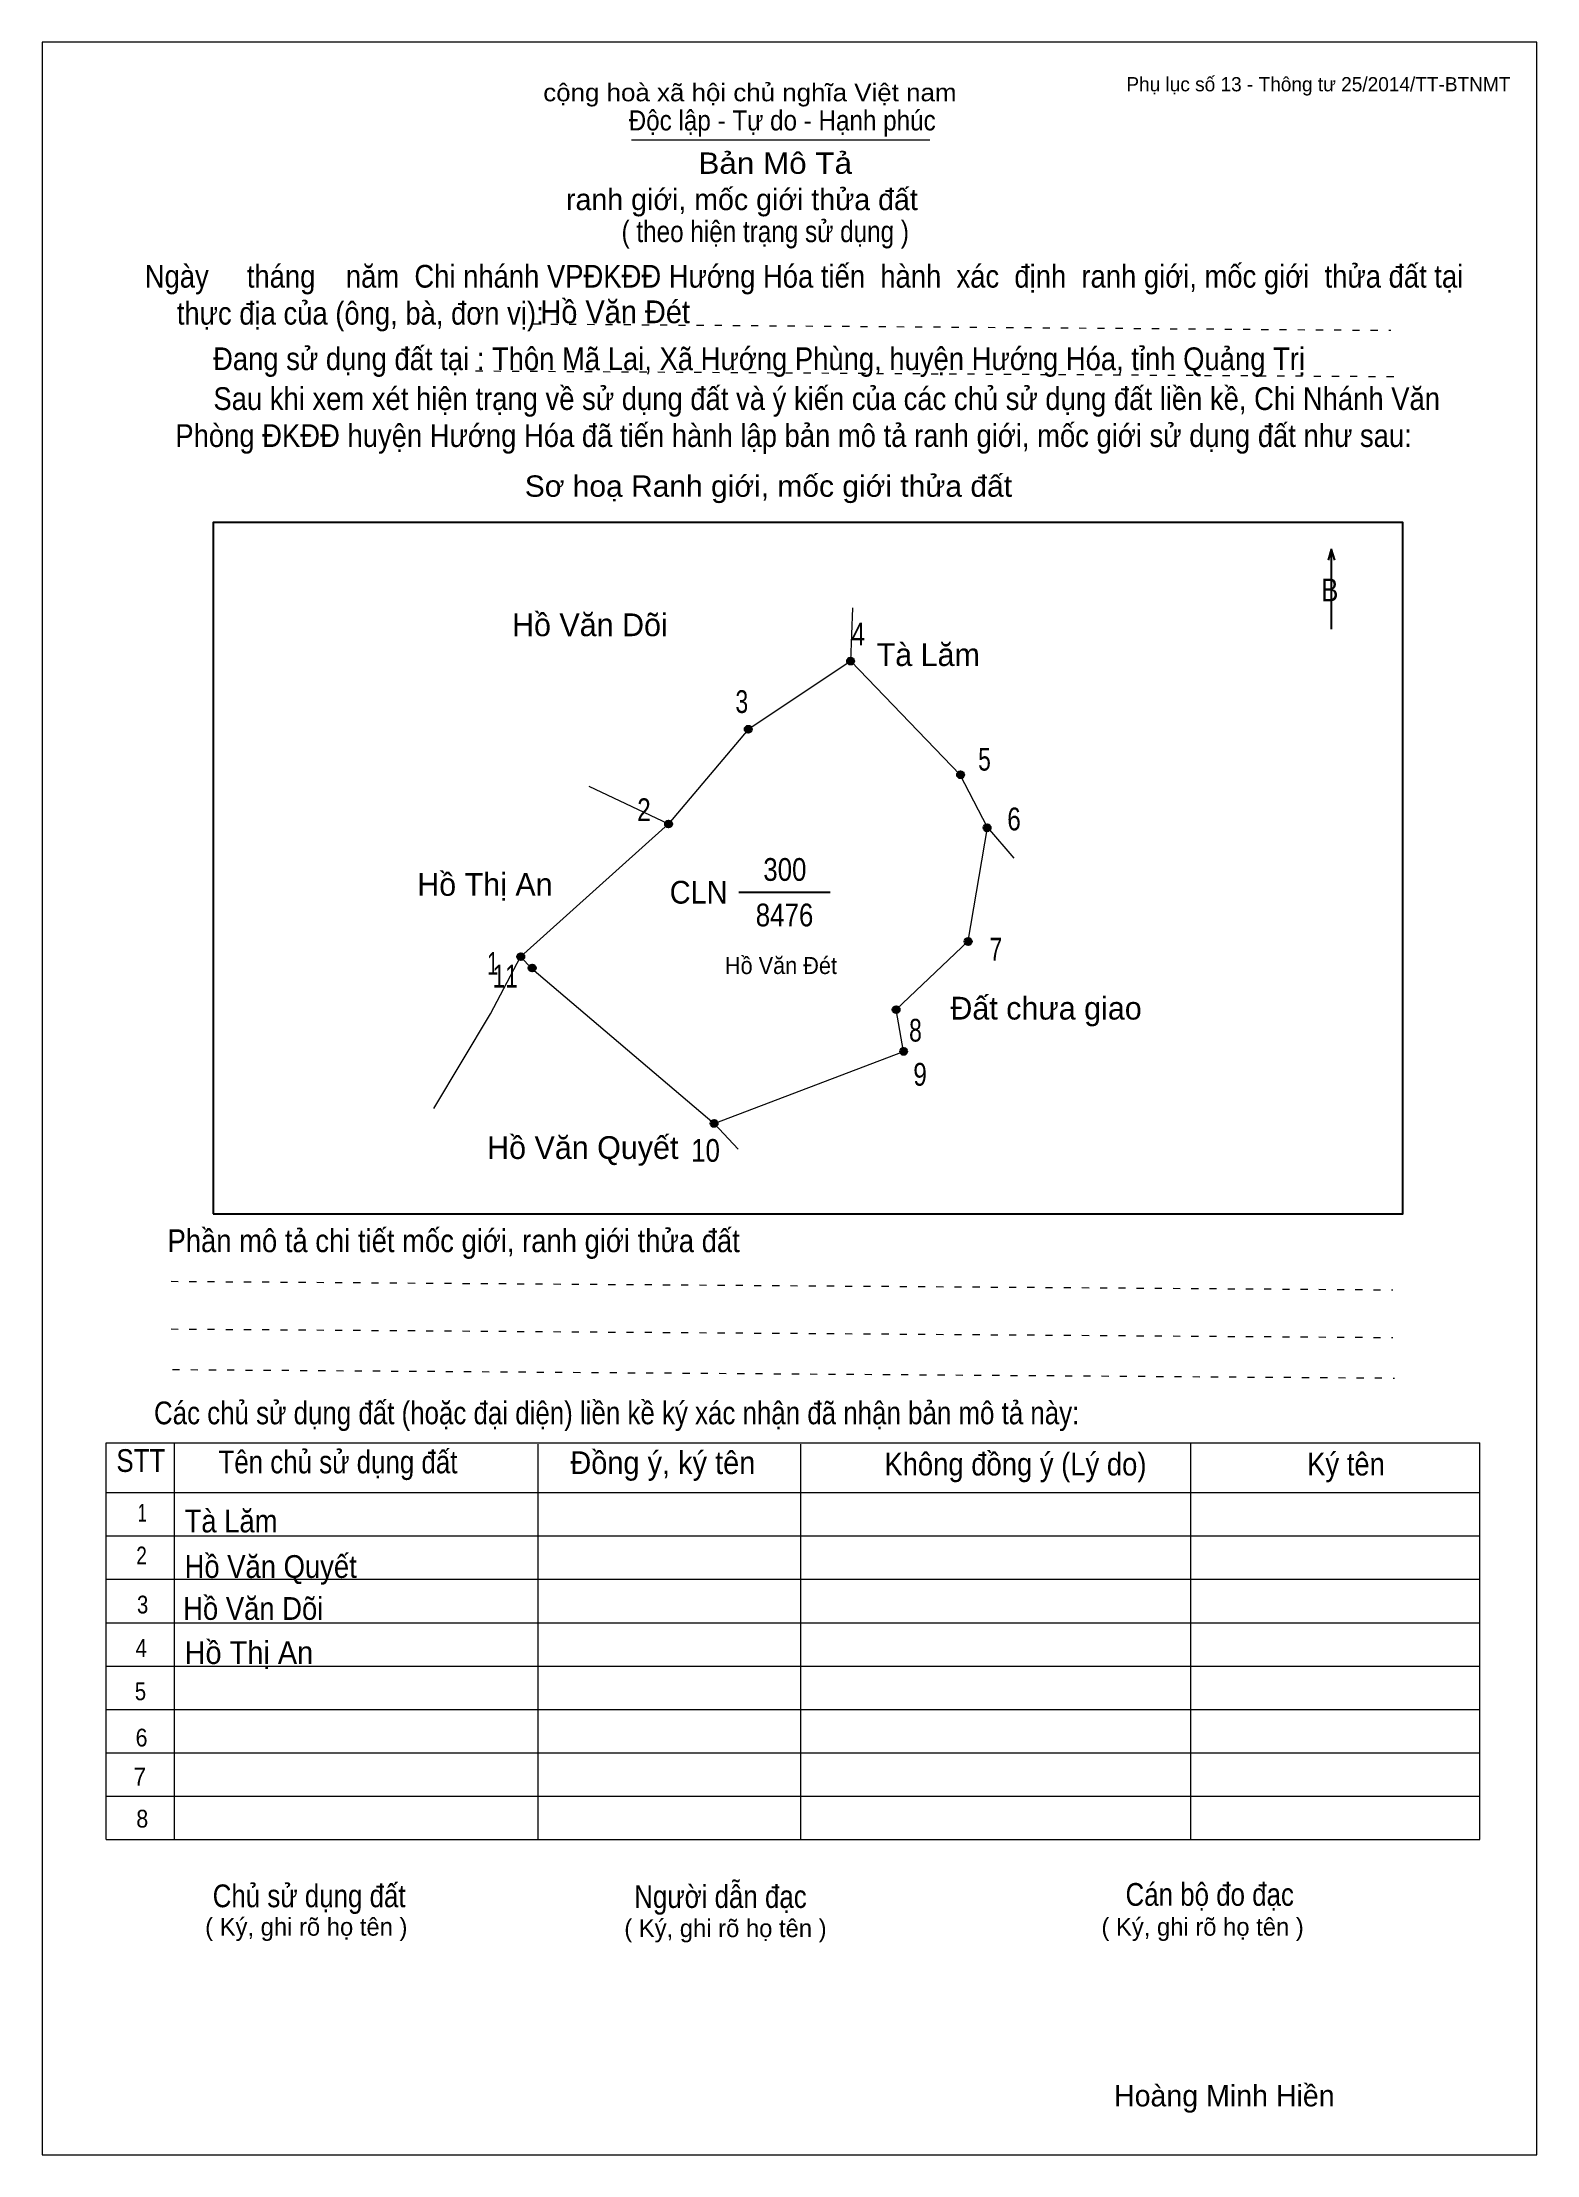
# Model space of a CAD drawing. Header units: centimetres. Extents: x 0 to 21, y 0 to 29.7.
import ezdxf
from ezdxf.enums import TextEntityAlignment as Align

# ---------------------------------------------------------------- set-up
doc = ezdxf.new("R2010")
doc.units = ezdxf.units.CM
doc.header["$LTSCALE"] = 0.13
doc.linetypes.add('DOTTED', pattern=[1.5, 0.3, -1.2])
for name, color, linetype, lineweight in [('1', 7, 'Continuous', 13), ('32', 7, 'Continuous', 25), ('33', 7, 'Continuous', 25), ('6', 7, 'Continuous', 13), ('62', 7, 'Continuous', 13)]:
    doc.layers.add(name, color=color, linetype=linetype, lineweight=lineweight)
for name, color, linetype in [('2', 7, 'Continuous'), ('34', 7, 'Continuous'), ('63', 7, 'Continuous')]:
    doc.layers.add(name, color=color, linetype=linetype)

msp = doc.modelspace()

# ---------------------------------------------------------------- hatches: boundary and pattern name
at = {"layer": '32'}
for points in [[(11.4086, 21, 1), (11.3086, 21, 1)], [(9.9701, 20.041, 1), (9.8701, 20.041, 1)], [(12.9537, 19.4016, 1), (12.8537, 19.4016, 1)], [(8.8512, 18.709, 1), (8.7512, 18.709, 1)], [(13.3266, 18.6557, 1), (13.2266, 18.6557, 1)], [(13.0602, 17.0574, 1), (12.9602, 17.0574, 1)], [(6.7734, 16.8443, 1), (6.6734, 16.8443, 1)], [(6.9332, 16.6844, 1), (6.8332, 16.6844, 1)], [(12.048, 16.0984, 1), (11.948, 16.0984, 1)], [(12.1545, 15.5123, 1), (12.0545, 15.5123, 1)], [(9.4906, 14.5, 1), (9.3906, 14.5, 1)]]:
    msp.add_hatch(color=256, dxfattribs=at).paths.add_polyline_path(points)

# ---------------------------------------------------------------- linework, layer by layer
at = {"layer": '1'}
msp.add_lwpolyline([(21, 0), (21, 29.7), (0, 29.7), (0, 0)], close=True, dxfattribs=at)
at = {"layer": '32'}
for centre in [(11.3586, 21), (9.9201, 20.041), (12.9037, 19.4016), (8.8012, 18.709), (13.2766, 18.6557), (13.0102, 17.0574), (6.7234, 16.8443), (6.8832, 16.6844), (11.998, 16.0984), (12.1045, 15.5123), (9.4406, 14.5)]:
    msp.add_circle(centre, 0.05, dxfattribs=at)
at = {"layer": '33'}
msp.add_line((9.79, 17.75), (11.07, 17.75), dxfattribs=at)
at = {"layer": '6'}
for p, q in [((11.36, 21), (11.39, 21.75)), ((7.68, 19.24), (8.8, 18.71)), ((8.8, 18.71), (6.72, 16.84)), ((13.28, 18.66), (13.65, 18.23)), ((9.44, 14.5), (9.78, 14.14))]:
    msp.add_line(p, q, dxfattribs=at)
for points in [[(11.36, 21), (9.92, 20.04), (8.8, 18.71)], [(13.28, 18.66), (12.9, 19.4), (11.36, 21)], [(9.44, 14.5), (12.1, 15.51), (12, 16.1), (13.01, 17.06), (13.28, 18.66)], [(5.5, 14.71), (6.3, 16.04), (6.72, 16.84)], [(6.72, 16.84), (6.88, 16.68), (9.44, 14.5)]]:
    msp.add_lwpolyline(points, dxfattribs=at)
at = {"layer": '62'}
for p, q in [((8.28, 28.33), (12.47, 28.33)), ((0.9, 10.01), (20.2, 10.01)), ((0.9, 4.43), (0.9, 10.01)), ((1.86, 4.43), (1.86, 10.01)), ((6.97, 4.43), (6.97, 9.99)), ((10.66, 4.43), (10.66, 9.99)), ((16.14, 4.43), (16.14, 10.01)), ((20.2, 4.43), (20.2, 10.01)), ((0.9, 9.31), (20.2, 9.31)), ((0.9, 8.7), (20.2, 8.7)), ((0.9, 8.09), (20.2, 8.09)), ((0.9, 7.48), (20.2, 7.48)), ((0.9, 6.87), (20.2, 6.87)), ((0.9, 6.26), (20.2, 6.26)), ((0.9, 5.65), (20.2, 5.65)), ((0.9, 5.04), (20.2, 5.04)), ((0.9, 4.43), (20.2, 4.43))]:
    msp.add_line(p, q, dxfattribs=at)
at = {"layer": '62', "linetype": 'DOTTED'}
for p, q in [((6.89, 25.74), (18.95, 25.65)), ((6.09, 25.08), (19.04, 25)), ((1.81, 12.28), (18.98, 12.16)), ((1.81, 11.61), (18.98, 11.49)), ((1.83, 11.04), (19, 10.92))]:
    msp.add_line(p, q, dxfattribs=at)
at = {"layer": '62', "lineweight": 25}
for p, q in [((18.11, 22.58), (18.11, 21.45)), ((18.11, 22.57), (18.07, 22.42)), ((18.11, 22.57), (18.16, 22.42))]:
    msp.add_line(p, q, dxfattribs=at)
msp.add_lwpolyline([(2.4, 13.23), (19.12, 13.23), (19.12, 22.95), (2.4, 22.95)], close=True, dxfattribs=at)

# ---------------------------------------------------------------- texts
at = {"layer": '2', "width": 0.95}
msp.add_text('Hồ Văn Đét', height=0.2397, dxfattribs=at).set_placement((10.38, 16.6), align=Align.CENTER)
at = {"layer": '32'}
for s, width, p in [('4', 0.8, (11.465, 21.22)), ('3', 0.75, (9.83, 20.27)), ('5', 0.75, (13.24, 19.46)), ('2', 0.8, (8.455, 18.75)), ('6', 0.8, (13.655, 18.62)), ('7', 0.75, (13.4, 16.79)), ('1', 0.65, (6.33, 16.59)), ('11', 0.75, (6.505, 16.41)), ('8', 0.75, (12.27, 15.65)), ('9', 0.8, (12.335, 15.03)), ('10', 0.85, (9.32, 13.96))]:
    msp.add_text(s, height=0.32, dxfattribs=dict(at, width=width)).set_placement(p, align=Align.CENTER)
at = {"layer": '33'}
for s, p in [('Hồ Văn Dõi', (7.695, 21.35)), ('Tà Lăm', (12.45, 20.93)), ('Hồ Thị An', (6.22, 17.7)), ('Đất chưa giao', (14.105, 15.96)), ('Hồ Văn Quyết', (7.595, 14))]:
    msp.add_text(s, height=0.32, dxfattribs=at).set_placement(p, align=Align.CENTER)
at = {"layer": '33', "width": 0.85}
for s, p in [('300', (10.435, 17.91)), ('8476', (10.43, 17.27))]:
    msp.add_text(s, height=0.32, dxfattribs=at).set_placement(p, align=Align.CENTER)
at = {"layer": '33', "width": 0.95}
msp.add_text('CLN', height=0.32, dxfattribs=at).set_placement((9.63, 17.59), align=Align.RIGHT)
at = {"layer": '34'}
for s, width, p in [('Hồ Văn Đét', 0.95, (7, 25.75)), ('Tà Lăm', 0.9, (2, 8.75)), ('Hồ Văn Quyết', 0.9, (2, 8.11)), ('Hồ Văn Dõi', 0.9, (1.98, 7.52)), ('Hồ Thị An', 0.95, (2, 6.9))]:
    msp.add_text(s, height=0.32, dxfattribs=dict(at, width=width)).set_placement(p)
at = {"layer": '62'}
for s, height, width, p in [('cộng hoà xã hội chủ nghĩa Việt nam', 0.2474, 1.1, (7.04, 28.87)), ('Độc lập - Tự do - Hạnh phúc', 0.2828, 0.9, (8.24, 28.46)), ('Bản Mô Tả', 0.3, 1.1, (9.22, 27.85)), ('( theo hiện trạng sử dụng )', 0.3, 0.85, (8.14, 26.89)), ('Ngày     tháng    năm  Chi nhánh VPĐKĐĐ Hướng Hóa tiến  hành  xác  định  ranh giới, mốc giới  thửa đất tại ', 0.32, 0.9, (1.44, 26.25)), ('thực địa của (ông, bà, đơn vị): ', 0.32, 0.9, (1.89, 25.73)), ('Đang sử dụng đất tại : Thôn Mã Lai, Xã Hướng Phùng, huyện Hướng Hóa, tỉnh Quảng Trị', 0.32, 0.9, (2.4, 25.09)), ('     Sau khi xem xét hiện trạng về sử dụng đất và ý kiến của các chủ sử dụng đất liền kề, Chi Nhánh Văn ', 0.32, 0.9, (1.87, 24.53)), ('Phòng ĐKĐĐ huyện Hướng Hóa đã tiến hành lập bản mô tả ranh giới, mốc giới sử dụng đất như sau:', 0.32, 0.9, (1.87, 24.01)), ('Sơ hoạ Ranh giới, mốc giới thửa đất', 0.3, 1.05, (6.78, 23.31)), ('B', 0.32, 0.85, (17.97, 21.84)), ('Phần mô tả chi tiết mốc giới, ranh giới thửa đất ', 0.32, 0.9, (1.76, 12.69)), ('Các chủ sử dụng đất (hoặc đại diện) liền kề ký xác nhận đã nhận bản mô tả này:', 0.32, 0.85, (1.57, 10.27))]:
    msp.add_text(s, height=height, dxfattribs=dict(at, width=width)).set_placement(p)
msp.add_text('ranh giới, mốc giới thửa đất', height=0.3, dxfattribs=at).set_placement((7.36, 27.34))
for s, height, width, p in [('STT', 0.32, 0.85, (1.385, 9.6)), ('Tên chủ sử dụng đất', 0.32, 0.85, (4.155, 9.58)), ('Đồng ý, ký tên', 0.32, 0.95, (8.72, 9.57)), ('Không đồng ý (Lý do)', 0.32, 0.9, (13.675, 9.55)), ('Ký tên', 0.32, 0.9, (18.32, 9.55)), ('1', 0.25, 0.7, (1.405, 8.9)), ('2', 0.25, 0.8, (1.395, 8.3)), ('3', 0.25, 0.85, (1.41, 7.61)), ('4', 0.25, 0.85, (1.39, 7)), ('5', 0.25, 0.85, (1.38, 6.39)), ('6', 0.25, 0.9, (1.395, 5.74)), ('7', 0.25, 0.95, (1.37, 5.19)), ('8', 0.25, 0.9, (1.405, 4.6)), ('Người dẫn đạc', 0.32, 0.85, (9.53, 3.47)), ('Chủ sử dụng đất', 0.32, 0.85, (3.75, 3.48)), ('Cán bộ đo đạc', 0.32, 0.85, (16.405, 3.5))]:
    msp.add_text(s, height=height, dxfattribs=dict(at, width=width)).set_placement(p, align=Align.CENTER)
for p in [(3.71, 3.08), (9.6, 3.06), (16.305, 3.08)]:
    msp.add_text('( Ký, ghi rõ họ tên )', height=0.25, dxfattribs=at).set_placement(p, align=Align.CENTER)
at = {"layer": '63'}
msp.add_text('Phụ lục số 13 - Thông tư 25/2014/TT-BTNMT', height=0.2, dxfattribs=at).set_placement((20.63, 29.01), align=Align.RIGHT)
msp.add_text('Hoàng Minh Hiền', height=0.3, dxfattribs=at).set_placement((16.61, 0.68), align=Align.CENTER)

doc.saveas('drawing.dxf')
